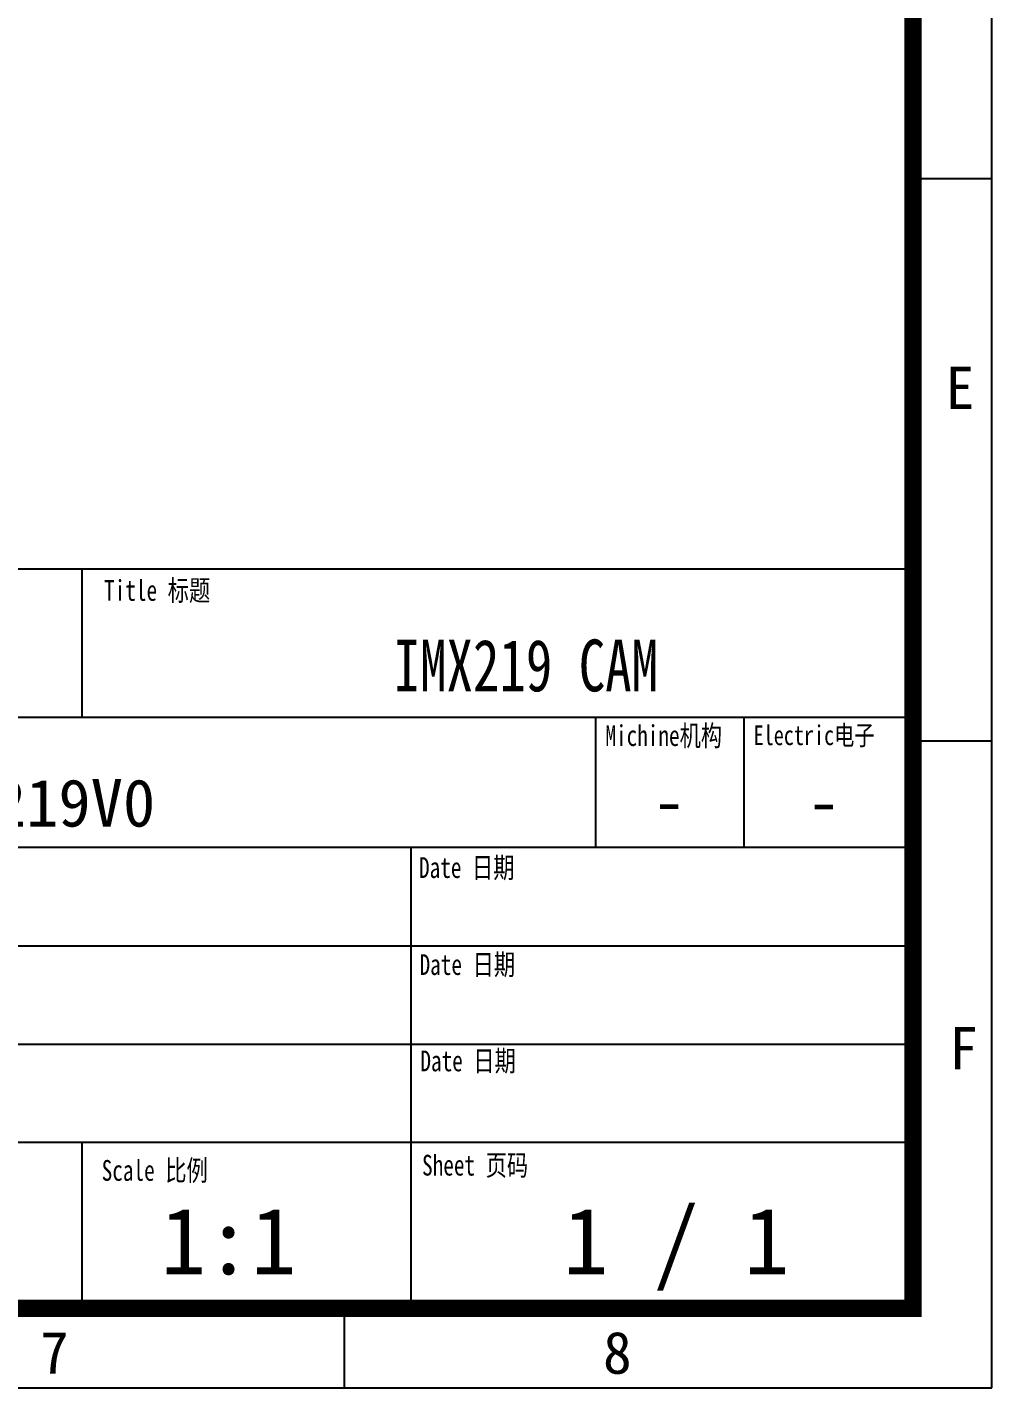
# Model space of a CAD drawing. Extents: x 379 to 488, y 250 to 334.
# Drawn here: x 464.47 to 486.8, y 250.15 to 281.64 of the extents above; entities that cross this region are included whole.
import ezdxf

# ---------------------------------------------------------------- set-up
doc = ezdxf.new("R2010")
doc.units = 0
doc.header["$LTSCALE"] = 23.1
doc.header["$MEASUREMENT"] = 0
doc.layers.get('0').update_dxf_attribs({"linetype": 'CONTINUOUS'})
doc.layers.add('3_SOLID_GEOM', color=7, linetype='CONTINUOUS')
doc.layers.add('OUTLINE', color=7, linetype='CONTINUOUS')
doc.styles.get("Standard").update_dxf_attribs({"font": 'txt', "width": 0.8})
doc.styles.add('TEXTSTYLE_1', font='txt', dxfattribs={"width": 0.75})
doc.styles.add('宋体', font='txt', dxfattribs={"width": 0.75})

msp = doc.modelspace()

# ---------------------------------------------------------------- linework, layer by layer
at = {"color": 0, "linetype": 'Continuous'}
for p, q in [((486.801, 250.151), (486.801, 325.856)), ((484.849, 278.14), (486.801, 278.14)), ((378.627, 250.153), (486.801, 250.151))]:
    msp.add_line(p, q, dxfattribs=at)
at = {"linetype": 'Continuous'}
for p, q in [((484.849, 265.122), (486.803, 265.122)), ((471.815, 250.15), (471.815, 252.104))]:
    msp.add_line(p, q, dxfattribs=at)
at = {"layer": 'OUTLINE'}
for p, q in [((437.941, 269.107), (484.981, 269.107)), ((465.747, 265.673), (465.747, 269.107)), ((437.941, 265.673), (484.981, 265.673)), ((477.637, 262.665), (477.637, 265.673)), ((481.074, 262.665), (481.074, 265.673)), ((457.175, 262.665), (484.981, 262.665)), ((473.363, 251.989), (473.363, 262.665)), ((457.175, 260.382), (484.981, 260.382)), ((457.175, 258.1), (484.981, 258.1)), ((437.941, 255.836), (484.981, 255.836)), ((465.747, 251.989), (465.747, 255.836))]:
    msp.add_line(p, q, dxfattribs=at)
at = {"layer": 'OUTLINE', "const_width": 0.4}
msp.add_lwpolyline([(380.453, 323.902), (380.453, 251.989), (484.981, 251.989), (484.981, 323.902), (380.453, 323.902)], dxfattribs=at)

# ---------------------------------------------------------------- texts
at = {"color": 0, "linetype": 'Continuous', "style": 'TEXTSTYLE_1'}
msp.add_text('E', height=0.976, dxfattribs=at).set_placement((485.737, 272.808))
at = {"linetype": 'Continuous', "style": 'TEXTSTYLE_1'}
for s, p in [('F', (485.82, 257.522)), ('7', (464.769, 250.475)), ('8', (477.803, 250.475))]:
    msp.add_text(s, height=0.976, dxfattribs=at).set_placement(p)
at = {"layer": '3_SOLID_GEOM', "attachment_point": 1, "style": '宋体'}
for s, insert, char_height, width in [('{\\C256;Title \\fSimSun|b0|i0|c134|p2;标题}', (466.253, 268.848), 0.48083, 2.8841), ('{\\C256;Michine\\fSimSun|b0|i0|c134|p2;机构}', (477.858, 265.487), 0.48083, 3.18702), ('{\\C256;Electric\\fSimSun|b0|i0|c134|p2;电子}', (481.289, 265.483), 0.45679, 3.45534), ('{\\C256;Date \\fSimSun|b0|i0|c134|p2;日期}', (473.543, 262.432), 0.48083, 2.93669), ('{\\C256;Date \\fSimSun|b0|i0|c134|p2;日期}', (473.556, 260.187), 0.48083, 2.93669), ('{\\C256;Date \\fSimSun|b0|i0|c134|p2;日期}', (473.575, 257.957), 0.48083, 2.93669), ('{\\C256;Scale \\fSimSun|b0|i0|c134|p2;比例}', (466.197, 255.422), 0.48083, 3.1155), ('{\\C256;Sheet \\fSimSun|b0|i0|c134|p2;页码}', (473.614, 255.543), 0.48083, 3.32165)]:
    msp.add_mtext(s, dxfattribs=dict(at, insert=insert, char_height=char_height, width=width))
at = {"layer": 'OUTLINE'}
for s, height, p in [('QY-MTIMX219V0', 1.09818, (457.724, 263.14)), ('-', 1.098, (478.961, 263.181)), ('-', 1.098, (482.539, 263.172)), ('1:1', 1.5387, (467.563, 252.776)), ('1 / 1', 1.5387, (476.88, 252.776))]:
    msp.add_text(s, height=height, dxfattribs=at).set_placement(p)
at = {"layer": 'OUTLINE', "insert": (472.955, 267.471), "char_height": 1.2, "width": 16.95335, "attachment_point": 1, "style": '宋体'}
msp.add_mtext('IMX219 CAM', dxfattribs=at)

doc.saveas('drawing.dxf')
